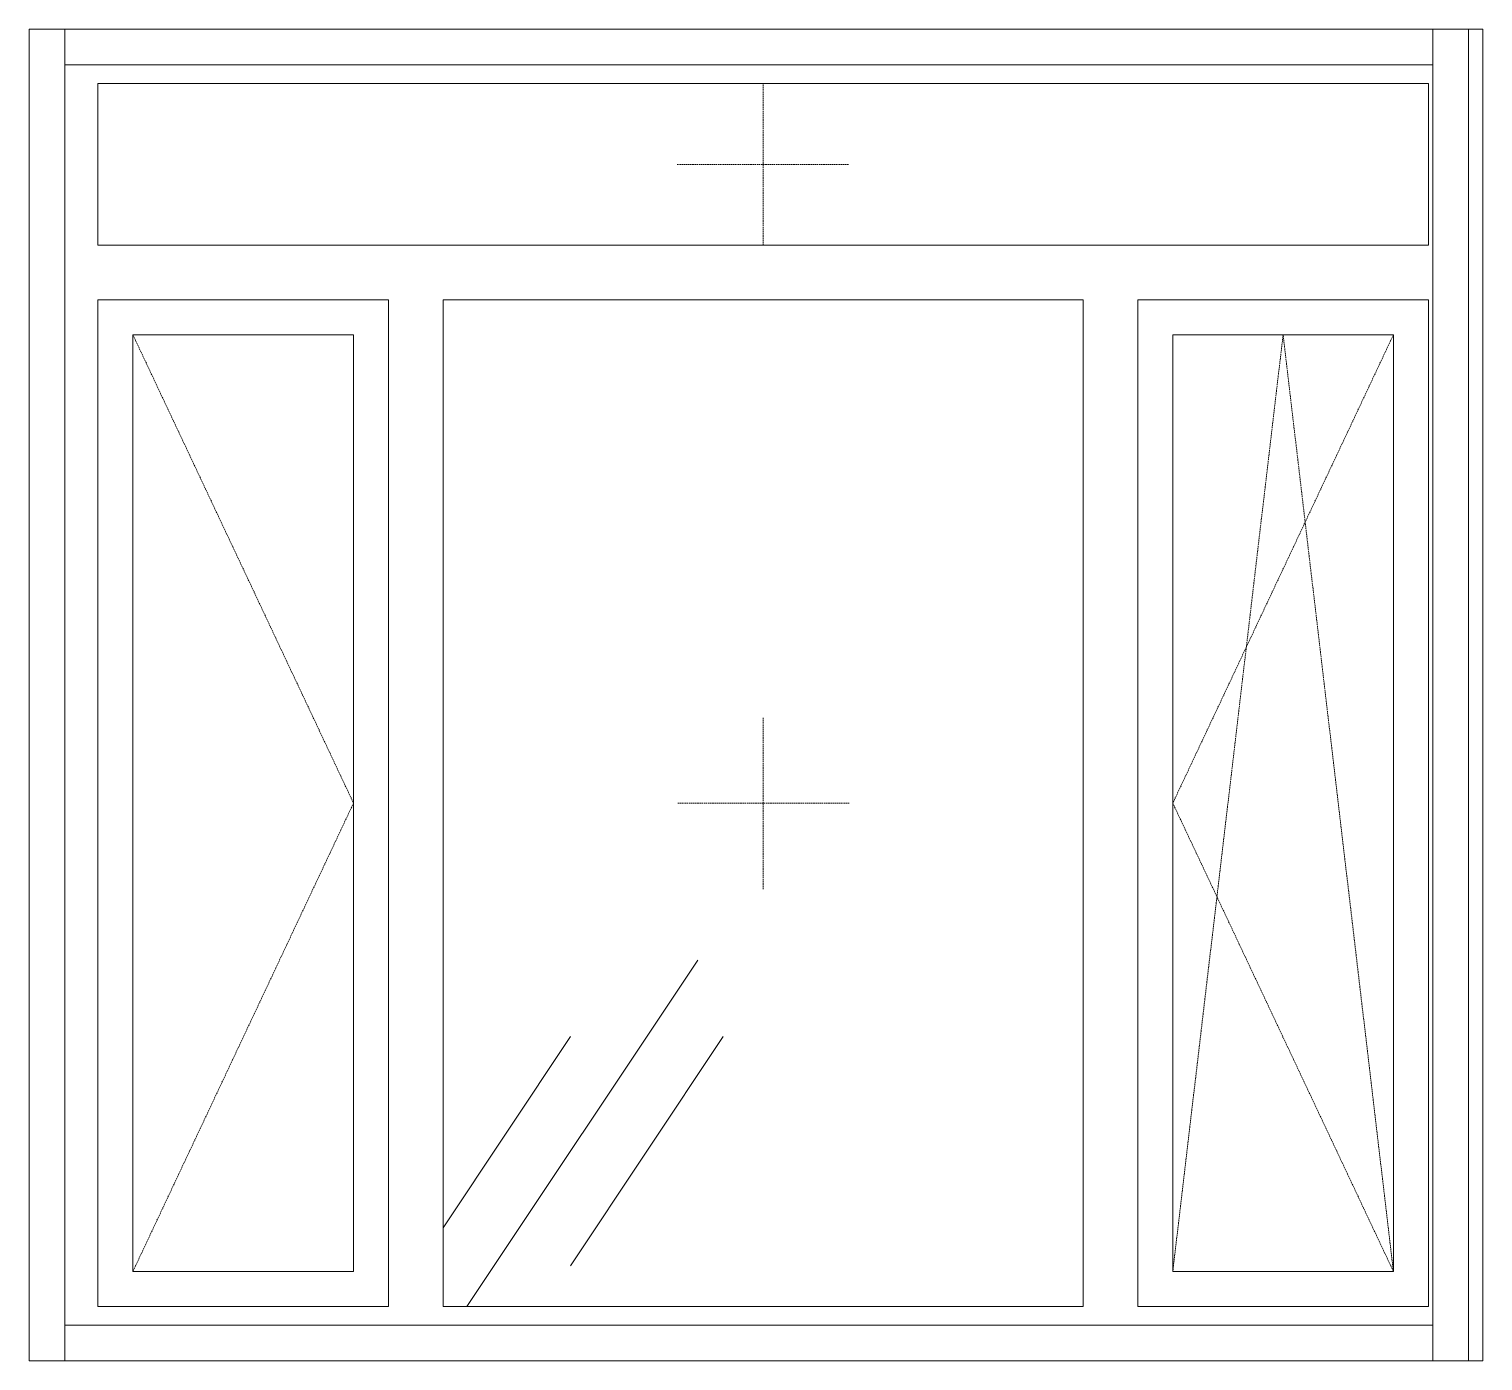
# Model space of a CAD drawing. Header units: millimetres. Extents: x -515342 to 330399, y -224905 to 507333.
# Drawn here: x 161933 to 163963, y 9578 to 11438 of the extents above; entities that cross this region are included whole.
import ezdxf

# ---------------------------------------------------------------- set-up
doc = ezdxf.new("R2010")
doc.units = ezdxf.units.MM
doc.linetypes.add('ASVP_Штриховая_ш2 п1', pattern=[3, 2, -1])
doc.layers.get('0').update_dxf_attribs({"lineweight": 0})
for name, color, linetype, lineweight in [('Витраж', 7, 'Continuous', 0), ('Окна', 7, 'Continuous', 0), ('Окна открывание', 7, 'Continuous', 0), ('Стены внутренние', 7, 'Continuous', 0)]:
    doc.layers.add(name, color=color, linetype=linetype, lineweight=lineweight)
pattern_1 = [(236.31, (1066.07, 1244.6), (-1777.996, -3556.002), [641.07, -5769.6]), (236.31, (1101.63, 1137.9), (-1777.996, -3556.002), [384.64, -6026.03]), (236.31, (888.27, 1137.9), (-1777.996, -3556.002), [384.64, -6026.03])]

# ---------------------------------------------------------------- blocks, each defined once
blk = doc.blocks.new('Окно_ПВХ_3Створки_1Фрамуга-верх - АР_Окно_ОП_1820_h_х1970_3ст2фр-в-V53-О_АР_Эскиз_Фасад 12-1 копия 1')
at = {"layer": 'Окна'}
h = blk.add_hatch(dxfattribs=at)
h.set_pattern_fill('FP_1', color=256, style=0, pattern_type=2)
h.set_pattern_definition(pattern_1)
h.paths.add_polyline_path([(-20377.9, 7635), (-20377.9, 8943), (-20685.9, 8943), (-20685.9, 7635), (-20412.9, 7635)])
at = {"layer": 'Окна открывание'}
h = blk.add_hatch(dxfattribs=at)
h.set_pattern_fill('FP_1', color=256, style=0, pattern_type=2)
h.set_pattern_definition(pattern_1)
h.paths.add_polyline_path([(-19358.9, 7586), (-19358.9, 8992), (-20252.9, 8992), (-20252.9, 7586), (-19513.4, 7586)])
at = {"layer": 'Окна'}
for p, q in [((-18876.9, 9294), (-20734.9, 9294)), ((-20734.9, 9294), (-20734.9, 9068)), ((-18876.9, 9068), (-18876.9, 9294)), ((-18876.9, 9068), (-20734.9, 9068)), ((-20328.9, 8992), (-20734.9, 8992)), ((-20734.9, 8992), (-20734.9, 7586)), ((-20328.9, 7586), (-20328.9, 8992)), ((-19358.9, 8992), (-20252.9, 8992)), ((-20252.9, 7586), (-20252.9, 8992)), ((-19358.9, 7586), (-19358.9, 8992)), ((-18876.9, 8992), (-19282.9, 8992)), ((-19282.9, 7586), (-19282.9, 8992)), ((-18876.9, 7586), (-18876.9, 8992)), ((-20685.9, 8943), (-20685.9, 7635)), ((-20377.9, 8943), (-20685.9, 8943)), ((-20377.9, 8943), (-20377.9, 7635)), ((-19233.9, 8943), (-19233.9, 7635)), ((-18925.9, 8943), (-19233.9, 8943)), ((-18925.9, 8943), (-18925.9, 7635)), ((-20685.9, 7635), (-20377.9, 7635)), ((-19233.9, 7635), (-18925.9, 7635)), ((-20734.9, 7586), (-20328.9, 7586)), ((-20252.9, 7586), (-19358.9, 7586)), ((-19282.9, 7586), (-18876.9, 7586))]:
    blk.add_line(p, q, dxfattribs=at)
at = {"layer": 'Окна открывание', "linetype": 'ASVP_Штриховая_ш2 п1'}
for p, q in [((-19805.9, 9068), (-19805.9, 9294)), ((-19925.9, 9181), (-19685.9, 9181)), ((-20685.9, 8943), (-20377.9, 8289)), ((-19079.9, 8943), (-19233.9, 7635)), ((-18925.9, 8943), (-19233.9, 8289)), ((-18925.9, 7635), (-19079.9, 8943)), ((-19805.9, 8169), (-19805.9, 8409)), ((-20377.9, 8289), (-20685.9, 7635)), ((-19685.9, 8289), (-19925.9, 8289)), ((-19233.9, 8289), (-18925.9, 7635))]:
    blk.add_line(p, q, dxfattribs=at)
blk = doc.blocks.new('Прямоугольный импост - АР_Откос_Металлический_50х330 Белый Правый-9899493-О_АР_Эскиз_Фасад 12-1 копия 1')
at = {"layer": 'Витраж'}
for p, q in [((-9974.1, 2570), (-9974.1, 2620)), ((-9974.1, 2620), (-8064.1, 2620)), ((-8064.1, 2620), (-8064.1, 2570)), ((-9974.1, 2570), (-8064.1, 2570))]:
    blk.add_line(p, q, dxfattribs=at)
blk = doc.blocks.new('Прямоугольный импост - АР_Откос_Металлический_50х330 Белый Левый-9898761-О_АР_Эскиз_Фасад 12-1 копия 1')
at = {"layer": 'Витраж'}
for p, q in [((-9974.1, 760), (-9974.1, 810)), ((-8064.1, 810), (-9974.1, 810)), ((-8064.1, 810), (-8064.1, 760)), ((-8064.1, 760), (-9974.1, 760))]:
    blk.add_line(p, q, dxfattribs=at)
blk = doc.blocks.new('Прямоугольный импост - АР_Откос_Металлический_50х330 Белый Правый-9899492-О_АР_Эскиз_Фасад 12-1 копия 1')
at = {"layer": 'Витраж'}
for p, q in [((-8064.1, 2620), (-8014.1, 2620)), ((-8064.1, 2620), (-8064.1, 760)), ((-8014.1, 2620), (-8014.1, 760)), ((-8014.1, 760), (-8064.1, 760))]:
    blk.add_line(p, q, dxfattribs=at)
blk = doc.blocks.new('Прямоугольный импост - АР_Откос_Металлический_50х330 Белый Левый-V99-О_АР_Эскиз_Фасад 12-1 копия 1')
at = {"layer": 'Витраж'}
for p, q in [((-10024.1, 2620), (-9974.1, 2620)), ((-10024.1, 760), (-10024.1, 2620)), ((-9974.1, 760), (-9974.1, 2620)), ((-9974.1, 760), (-10024.1, 760))]:
    blk.add_line(p, q, dxfattribs=at)
blk = doc.blocks.new('СД_Люблино_Фасады_rvt-1-О_АР_Эскиз_Фасад 12-1 копия 1')
at = {"layer": 'Стены внутренние'}
for p, q in [((-18820.9, 9370), (-18800.9, 9370)), ((-18800.9, 9370), (-18800.9, 7510)), ((-18800.9, 7510), (-18820.9, 7510))]:
    blk.add_line(p, q, dxfattribs=at)
at = {"layer": 'Витраж', "lineweight": 9}
for name in ['Прямоугольный импост - АР_Откос_Металлический_50х330 Белый Левый-V99-О_АР_Эскиз_Фасад 12-1 копия 1', 'Прямоугольный импост - АР_Откос_Металлический_50х330 Белый Правый-9899493-О_АР_Эскиз_Фасад 12-1 копия 1', 'Прямоугольный импост - АР_Откос_Металлический_50х330 Белый Правый-9899492-О_АР_Эскиз_Фасад 12-1 копия 1', 'Прямоугольный импост - АР_Откос_Металлический_50х330 Белый Левый-9898761-О_АР_Эскиз_Фасад 12-1 копия 1']:
    blk.add_blockref(name, (-10806.8, 6750), dxfattribs=at)
at = {"layer": 'Окна', "lineweight": 9}
blk.add_blockref('Окно_ПВХ_3Створки_1Фрамуга-верх - АР_Окно_ОП_1820_h_х1970_3ст2фр-в-V53-О_АР_Эскиз_Фасад 12-1 копия 1', (0, 0), dxfattribs=at)

msp = doc.modelspace()

# ---------------------------------------------------------------- block references
msp.add_blockref('СД_Люблино_Фасады_rvt-1-О_АР_Эскиз_Фасад 12-1 копия 1', (182763.6864, 2067.7355))

doc.saveas('drawing.dxf')
